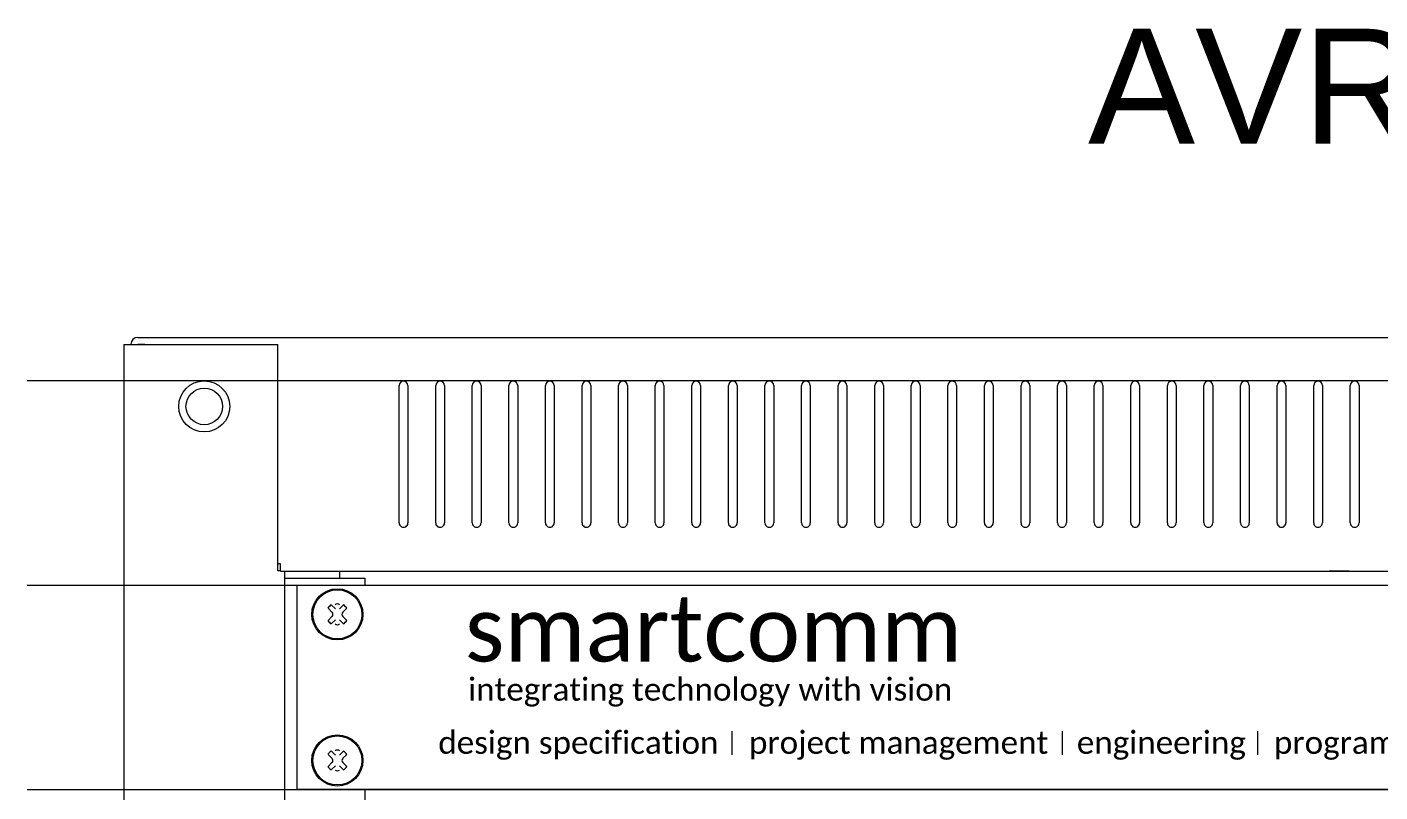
# Model space of a CAD drawing. Header units: millimetres. Extents: x -71336 to -33468, y -26189 to 22712.
# Drawn here: x -34597.8 to -34303.7, y -22481.2 to -22315 of the extents above; entities that cross this region are included whole.
import ezdxf
from ezdxf.enums import TextEntityAlignment as Align

# ---------------------------------------------------------------- set-up
doc = ezdxf.new("R2010")
doc.units = ezdxf.units.MM
doc.set_wipeout_variables(frame=1)
doc.layers.add('SC - Equipment', color=7, linetype='Continuous', lineweight=13)
doc.layers.add('SC - Rack Layout - U-guides and centreline', color=5, linetype='Continuous', lineweight=13, plot=False)
doc.layers.add('SC - Xlines', color=252, linetype='Continuous', plot=False)
doc.styles.add('ARIAL', font='arial.ttf')
doc.styles.add('STYLE1', font='arial.ttf', dxfattribs={"height": 50})

# ---------------------------------------------------------------- blocks, each defined once
blk = doc.blocks.new('*U256')
at = {"layer": 'SC - Rack Layout - U-guides and centreline', "ltscale": 5}
blk.add_lwpolyline([(-300, 0), (300, 0)], dxfattribs=at)
blk = doc.blocks.new('*U257')
at = {"layer": 'SC - Rack Layout - U-guides and centreline', "color": 0, "linetype": 'ByBlock', "lineweight": -2, "transparency": 16777216}
for p in [(0, 1111.25), (0, 1066.8), (0, 1022.35)]:
    blk.add_blockref('*U256', p, dxfattribs=at)
blk = doc.blocks.new('*U270')
at = {"ltscale": 5}
for p, q in [((-279.3873, 1169.924), (-279.3873, 1119.124)), ((-244.4623, 1119.124), (-227.076, 1119.124))]:
    blk.add_line(p, q, dxfattribs=at)
at = {"layer": 'SC - Equipment'}
for p, q in [((-276.352, 1171.448), (276.352, 1171.448)), ((-279.3873, 1169.924), (-245.9863, 1169.924)), ((-274.828, 1169.924), (-276.352, 1169.924)), ((-245.9863, 1120.7115), (-245.9863, 1169.924)), ((-219.583, 1131.1255), (-219.583, 1160.9705)), ((-217.678, 1160.9705), (-217.678, 1131.1255)), ((-211.6328, 1131.1255), (-211.6328, 1160.9705)), ((-209.7278, 1160.9705), (-209.7278, 1131.1255)), ((-203.6826, 1131.1255), (-203.6826, 1160.9705)), ((-201.7776, 1160.9705), (-201.7776, 1131.1255)), ((-195.7324, 1131.1255), (-195.7324, 1160.9705)), ((-193.8274, 1160.9705), (-193.8274, 1131.1255)), ((-187.7822, 1131.1255), (-187.7822, 1160.9705)), ((-185.8772, 1160.9705), (-185.8772, 1131.1255)), ((-179.832, 1131.1255), (-179.832, 1160.9705)), ((-177.927, 1160.9705), (-177.927, 1131.1255)), ((-171.8818, 1131.1255), (-171.8818, 1160.9705)), ((-169.9768, 1160.9705), (-169.9768, 1131.1255)), ((-163.9316, 1131.1255), (-163.9316, 1160.9705)), ((-162.0266, 1160.9705), (-162.0266, 1131.1255)), ((-155.9814, 1131.1255), (-155.9814, 1160.9705)), ((-154.0764, 1160.9705), (-154.0764, 1131.1255)), ((-148.0312, 1131.1255), (-148.0312, 1160.9705)), ((-146.1262, 1160.9705), (-146.1262, 1131.1255)), ((-140.081, 1131.1255), (-140.081, 1160.9705)), ((-138.176, 1160.9705), (-138.176, 1131.1255)), ((-132.1308, 1131.1255), (-132.1308, 1160.9705)), ((-130.2258, 1160.9705), (-130.2258, 1131.1255)), ((-124.1806, 1131.1255), (-124.1806, 1160.9705)), ((-122.2756, 1160.9705), (-122.2756, 1131.1255)), ((-116.2304, 1131.1255), (-116.2304, 1160.9705)), ((-114.3254, 1160.9705), (-114.3254, 1131.1255)), ((-108.2802, 1131.1255), (-108.2802, 1160.9705)), ((-106.3752, 1160.9705), (-106.3752, 1131.1255)), ((-100.33, 1131.1255), (-100.33, 1160.9705)), ((-98.425, 1160.9705), (-98.425, 1131.1255)), ((-92.3798, 1131.1255), (-92.3798, 1160.9705)), ((-90.4748, 1160.9705), (-90.4748, 1131.1255)), ((-84.4296, 1131.1255), (-84.4296, 1160.9705)), ((-82.5246, 1160.9705), (-82.5246, 1131.1255)), ((-76.4794, 1131.1255), (-76.4794, 1160.9705)), ((-74.5744, 1160.9705), (-74.5744, 1131.1255)), ((-68.5292, 1131.1255), (-68.5292, 1160.9705)), ((-66.6242, 1160.9705), (-66.6242, 1131.1255)), ((-60.579, 1131.1255), (-60.579, 1160.9705)), ((-58.674, 1160.9705), (-58.674, 1131.1255)), ((-52.6288, 1131.1255), (-52.6288, 1160.9705)), ((-50.7238, 1160.9705), (-50.7238, 1131.1255)), ((-44.6786, 1131.1255), (-44.6786, 1160.9705)), ((-42.7736, 1160.9705), (-42.7736, 1131.1255)), ((-36.7284, 1131.1255), (-36.7284, 1160.9705)), ((-34.8234, 1160.9705), (-34.8234, 1131.1255)), ((-28.7782, 1131.1255), (-28.7782, 1160.9705)), ((-26.8732, 1160.9705), (-26.8732, 1131.1255)), ((-20.828, 1131.1255), (-20.828, 1160.9705)), ((-18.923, 1160.9705), (-18.923, 1131.1255)), ((-12.8778, 1131.1255), (-12.8778, 1160.9705)), ((-10.9728, 1160.9705), (-10.9728, 1131.1255)), ((-245.364, 1122.2482), (-245.9863, 1122.2482)), ((-245.364, 1120.7115), (-245.9863, 1120.7115)), ((-245.364, 1120.648), (-245.364, 1122.2482)), ((-245.364, 1120.648), (244.4623, 1120.648)), ((-244.4623, 1119.124), (-244.4623, 1120.648)), ((-232.537, 1120.648), (-232.537, 1119.124)), ((-13.15085, 1120.648), (-17.43621, 1120.648)), ((-279.3873, 1119.124), (-279.3873, 1074.674)), ((-244.4623, 1074.674), (-244.4623, 1119.124)), ((-227.076, 1119.124), (-227.076, 1074.674)), ((-279.3873, 1074.674), (-279.3873, 1030.224)), ((-244.4623, 1030.224), (-244.4623, 1074.674)), ((-227.076, 1074.674), (-227.076, 1030.224))]:
    blk.add_line(p, q, dxfattribs=at)
for centre, radius in [((-261.9375, 1156.4366), 5.5499), ((-261.9375, 1156.4366), 3.9751), ((-233.11485, 1112.774), 2.54), ((-233.11485, 1096.899), 2.54), ((-233.11485, 1081.024), 2.54)]:
    blk.add_circle(centre, radius, dxfattribs=at)
for centre, radius, start, end in [((-276.352, 1169.924), 1.524, 90, 180), ((-218.6305, 1160.9705), 0.9525, 0.000017, 180.000009), ((-210.6803, 1160.9705), 0.9525, 0.000017, 180.000009), ((-202.7301, 1160.9705), 0.9525, 0.000017, 180.000009), ((-194.7799, 1160.9705), 0.9525, 0.000017, 180.000009), ((-186.8297, 1160.9705), 0.9525, 0.000017, 180.000009), ((-178.8795, 1160.9705), 0.9525, 0.000017, 180.000009), ((-170.9293, 1160.9705), 0.9525, 0.000017, 180.000009), ((-162.9791, 1160.9705), 0.9525, 0.000017, 180.000009), ((-155.0289, 1160.9705), 0.9525, 0.000017, 180.000009), ((-147.0787, 1160.9705), 0.9525, 0.000017, 180.000009), ((-139.1285, 1160.9705), 0.9525, 0.000017, 180.000009), ((-131.1783, 1160.9705), 0.9525, 0.000017, 180.000009), ((-123.2281, 1160.9705), 0.9525, 0.000017, 180.000009), ((-115.2779, 1160.9705), 0.9525, 0.000017, 180.000009), ((-107.3277, 1160.9705), 0.9525, 0.000017, 180.000009), ((-99.3775, 1160.9705), 0.9525, 0.000017, 180.000009), ((-91.4273, 1160.9705), 0.9525, 0.000017, 180.000009), ((-83.4771, 1160.9705), 0.9525, 0.000017, 180.000009), ((-75.5269, 1160.9705), 0.9525, 0.000017, 180.000009), ((-67.5767, 1160.9705), 0.9525, 0.000017, 180.000009), ((-59.6265, 1160.9705), 0.9525, 0.000017, 180.000009), ((-51.6763, 1160.9705), 0.9525, 0.000017, 180.000009), ((-43.7261, 1160.9705), 0.9525, 0.000017, 180.000009), ((-35.7759, 1160.9705), 0.9525, 0.000017, 180.000009), ((-27.8257, 1160.9705), 0.9525, 0.000017, 180.000009), ((-19.8755, 1160.9705), 0.9525, 0.000017, 180.000009), ((-11.9253, 1160.9705), 0.9525, 0.000017, 180.000009), ((-218.6305, 1131.1255), 0.9525, 180.000009, 0.000017), ((-210.6803, 1131.1255), 0.9525, 180.000009, 0.000017), ((-202.7301, 1131.1255), 0.9525, 180.000009, 0.000017), ((-194.7799, 1131.1255), 0.9525, 180.000009, 0.000017), ((-186.8297, 1131.1255), 0.9525, 180.000009, 0.000017), ((-178.8795, 1131.1255), 0.9525, 180.000009, 0.000017), ((-170.9293, 1131.1255), 0.9525, 180.000009, 0.000017), ((-162.9791, 1131.1255), 0.9525, 180.000009, 0.000017), ((-155.0289, 1131.1255), 0.9525, 180.000009, 0.000017), ((-147.0787, 1131.1255), 0.9525, 180.000009, 0.000017), ((-139.1285, 1131.1255), 0.9525, 180.000009, 0.000017), ((-131.1783, 1131.1255), 0.9525, 180.000009, 0.000017), ((-123.2281, 1131.1255), 0.9525, 180.000009, 0.000017), ((-115.2779, 1131.1255), 0.9525, 180.000009, 0.000017), ((-107.3277, 1131.1255), 0.9525, 180.000009, 0.000017), ((-99.3775, 1131.1255), 0.9525, 180.000009, 0.000017), ((-91.4273, 1131.1255), 0.9525, 180.000009, 0.000017), ((-83.4771, 1131.1255), 0.9525, 180.000009, 0.000017), ((-75.5269, 1131.1255), 0.9525, 180.000009, 0.000017), ((-67.5767, 1131.1255), 0.9525, 180.000009, 0.000017), ((-59.6265, 1131.1255), 0.9525, 180.000009, 0.000017), ((-51.6763, 1131.1255), 0.9525, 180.000009, 0.000017), ((-43.7261, 1131.1255), 0.9525, 180.000009, 0.000017), ((-35.7759, 1131.1255), 0.9525, 180.000009, 0.000017), ((-27.8257, 1131.1255), 0.9525, 180.000009, 0.000017), ((-19.8755, 1131.1255), 0.9525, 180.000009, 0.000017), ((-11.9253, 1131.1255), 0.9525, 180.000009, 0.000017)]:
    blk.add_arc(centre, radius, start, end, dxfattribs=at)
at = {"ltscale": 5, "style": 'ARIAL', "flags": 1}
blk.add_attdef('UNITS', (470.5, 46), '', height=9.73997, dxfattribs=at)
blk = doc.blocks.new('1U SCREWS - RACK LAYOUT')
at = {"layer": 'SC - Equipment'}
for p, q in [((-233.73, 38.56), (-234.59, 39.42)), ((-232.99, 39.27), (-233.88, 40.16)), ((-231.24, 40.13), (-232.1, 39.27)), ((-230.5, 39.42), (-231.39, 38.56)), ((-233.73, 37.64), (-234.59, 36.78)), ((-232.99, 36.93), (-233.88, 36.04)), ((-231.24, 36.07), (-232.1, 36.93)), ((-230.5, 36.78), (-231.39, 37.64)), ((-233.73, 6.81), (-234.59, 7.67)), ((-233.73, 5.89), (-234.59, 5.03)), ((-232.99, 7.52), (-233.88, 8.41)), ((-231.24, 8.38), (-232.1, 7.52)), ((-230.5, 7.67), (-231.39, 6.81)), ((-230.5, 5.03), (-231.39, 5.89)), ((-232.99, 5.18), (-233.88, 4.29)), ((-231.24, 4.32), (-232.1, 5.18))]:
    blk.add_line(p, q, dxfattribs=at)
for centre, major_axis, start_param, end_param in [((-232.56, 38.1), (5.56, 0), 0, 6.283185), ((-232.56, 38.1), (5.33, 0), 0, 6.283185), ((-232.56, 38.1), (2.44, 0), 2.143456, 2.563819), ((-234.16, 38.1), (0.635, 0), 5.497788, 7.068584), ((-232.56, 39.73), (0.635, 0), 0.785399, 2.356195), ((-230.93, 38.1), (0.635, 0), 2.356195, 3.926991), ((-232.56, 38.1), (2.44, 0), 0.57266, 0.993023), ((-232.56, 38.1), (2.44, 0), 3.719366, 4.139729), ((-232.56, 36.47), (0.635, 0), 3.926991, 5.497787), ((-232.56, 38.1), (2.44, 0), 5.290163, 5.710525), ((-232.56, 6.35), (5.56, 0), 0, 6.283185), ((-232.56, 6.35), (5.33, 0), 0, 6.283185), ((-232.56, 6.35), (2.44, 0), 2.143456, 2.563819), ((-234.16, 6.35), (0.635, 0), 5.497788, 7.068584), ((-232.56, 7.98), (0.635, 0), 0.785399, 2.356195), ((-230.93, 6.35), (0.635, 0), 2.356195, 3.926991), ((-232.56, 6.35), (2.44, 0), 0.57266, 0.993023), ((-232.56, 6.35), (2.44, 0), 3.719366, 4.139729), ((-232.56, 4.72), (0.635, 0), 3.926991, 5.497787), ((-232.56, 6.35), (2.44, 0), 5.290163, 5.710525)]:
    blk.add_ellipse(centre, major_axis=major_axis, ratio=1, start_param=start_param, end_param=end_param, dxfattribs=at)
blk = doc.blocks.new('1U BLANK PANEL SMARTCOMM - RACK LAYOUT')
blk.add_wipeout([(-241.3, 44.45), (241.3, 44.45), (241.3, 0), (-241.3, 0)])
at = {"lineweight": 0}
for p, q in [((-241.3, 44.45), (241.3, 44.45)), ((-241.3, 0), (-241.3, 44.45)), ((241.3, 0), (-241.3, 0)), ((-241.3, 0), (-241.3, 0))]:
    blk.add_line(p, q, dxfattribs=at)
at = {"layer": 'SC - Equipment', "color": 232}
for p, q in [((-146.74, 7.57), (-146.74, 12.68)), ((-74.96, 7.57), (-74.96, 12.68)), ((-32.54, 7.57), (-32.54, 12.68))]:
    blk.add_line(p, q, dxfattribs=at)
at = {"layer": 'SC - Equipment'}
blk.add_blockref('1U SCREWS - RACK LAYOUT', (0, 0), dxfattribs=at)
at = {"layer": 'SC - Equipment', "style": 'STYLE1'}
for s, insert, char_height, width, attachment_point in [('{\\fCalibri|b0|i0|c0|p34;\\C232;smart\\C253;comm}', (-150.82, 34.84), 14.1543, 124.5706, 5), ('{\\fCalibri|b0|i0|c0|p34;\\C253;integrating technology with\\C256; \\C232;vision}', (-204.15, 24.23), 4.8928, 116.0646, 1), ('{\\fCalibri|b0|i0|c0|p34;\\C253;design specification}', (-210.63, 12.68), 4.8928, 116.0646, 1), ('{\\fCalibri|b0|i0|c0|p34;\\C253;project management}', (-143.1, 12.68), 4.8928, 116.0646, 1), ('{\\fCalibri|b0|i0|c0|p34;\\C253;engineering}', (-71.86, 12.68), 4.8928, 116.0646, 1), ('{\\fCalibri|b0|i0|c0|p34;\\C253;programming}', (-29.01, 12.68), 4.8928, 116.0646, 1)]:
    blk.add_mtext(s, dxfattribs=dict(at, insert=insert, char_height=char_height, width=width, attachment_point=attachment_point))

msp = doc.modelspace()

# ---------------------------------------------------------------- block references
at = {"layer": 'SC - Equipment'}
msp.add_blockref('*U270', (-34297.305, -23553.84), dxfattribs=at)
at = {"layer": 'SC - Rack Layout - U-guides and centreline'}
msp.add_blockref('*U257', (-34297.756, -23503.04), dxfattribs=at)

# ---------------------------------------------------------------- texts
at = {"layer": 'SC - Xlines', "transparency": 33554687, "style": 'ARIAL'}
msp.add_text('AVR 104', height=25, dxfattribs=at).set_placement((-34297.305, -22327.834), align=Align.MIDDLE_CENTER)

# ---------------------------------------------------------------- next in the draw order: block references
at = {"layer": 'SC - Equipment', "ltscale": 5}
msp.add_blockref('1U BLANK PANEL SMARTCOMM - RACK LAYOUT', (-34297.756, -22480.69), dxfattribs=at)

doc.saveas('drawing.dxf')
